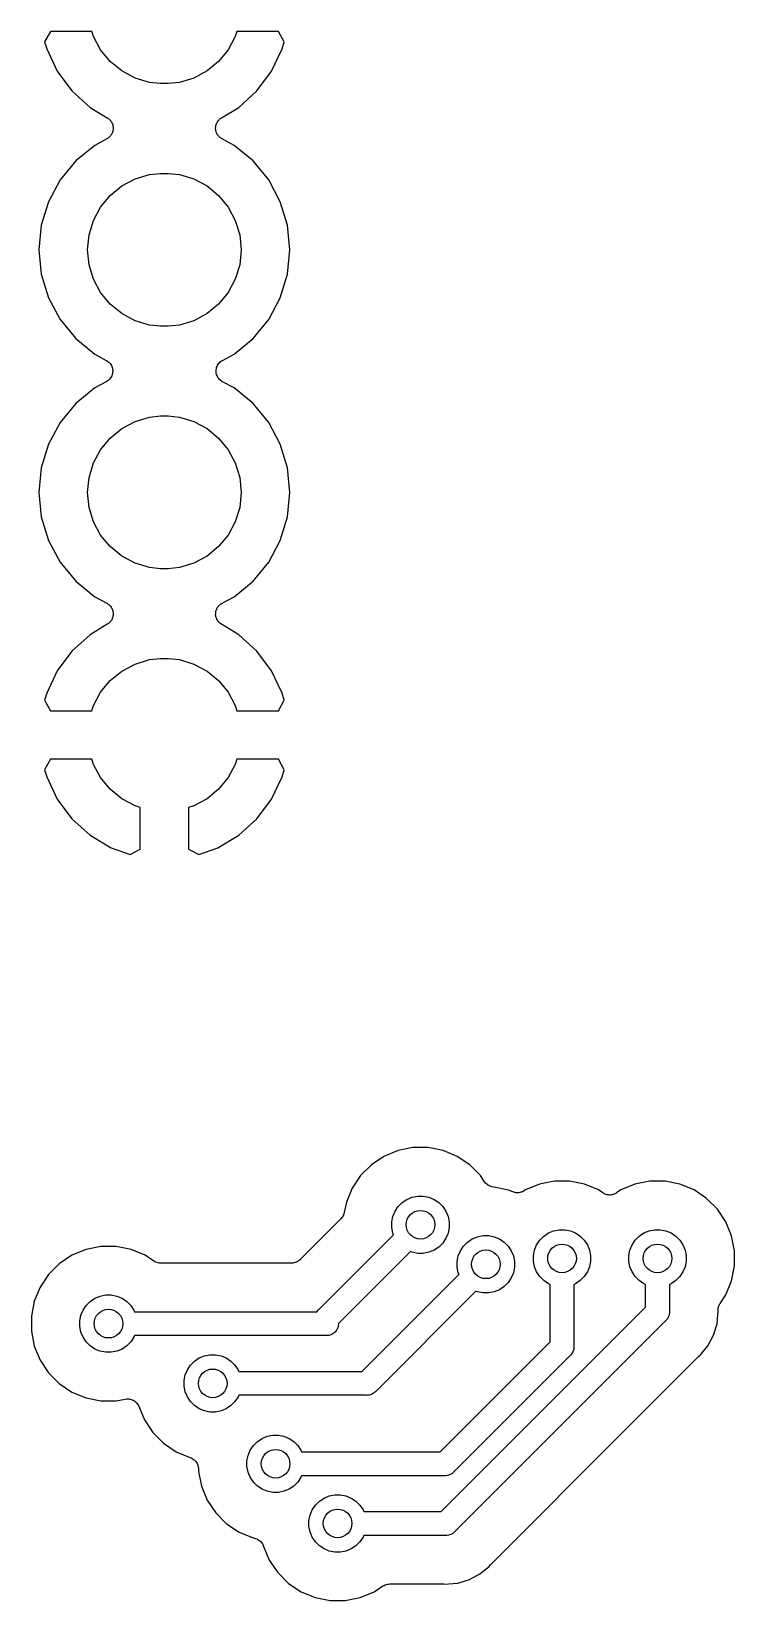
# Model space of a CAD drawing. Extents: x 0.81 to 4.31, y -4.31 to -0.81.
# Drawn here: x 1.72 to 2.01, y -3.206 to -2.559 of the extents above; entities that cross this region are included whole.
import ezdxf

# ---------------------------------------------------------------- set-up
doc = ezdxf.new("R2010")
doc.units = 0
doc.header["$MEASUREMENT"] = 0
doc.layers.add('BLACK', color=7, linetype='CONTINUOUS')

msp = doc.modelspace()

# ---------------------------------------------------------------- linework, layer by layer
at = {"layer": 'BLACK', "linetype": 'CONTINUOUS'}
for p, q in [((1.72798, -2.55921), (1.72561, -2.56352)), ((1.74514, -2.55921), (1.72798, -2.55921)), ((1.74578, -2.56132), (1.74514, -2.55921)), ((1.7487, -2.5668), (1.74578, -2.56132)), ((1.80426, -2.56132), (1.80133, -2.5668)), ((1.8049, -2.55921), (1.80426, -2.56132)), ((1.82205, -2.55921), (1.8049, -2.55921)), ((1.82442, -2.56352), (1.82205, -2.55921)), ((1.72561, -2.56352), (1.72649, -2.56643)), ((1.72649, -2.56643), (1.73086, -2.57566)), ((1.75264, -2.57159), (1.7487, -2.5668)), ((1.80133, -2.5668), (1.79739, -2.57159)), ((1.81917, -2.57566), (1.82354, -2.56643)), ((1.82354, -2.56643), (1.82442, -2.56352)), ((1.75743, -2.57553), (1.75264, -2.57159)), ((1.79739, -2.57159), (1.7926, -2.57553)), ((1.73086, -2.57566), (1.73687, -2.58377)), ((1.7629, -2.57845), (1.75743, -2.57553)), ((1.76884, -2.58025), (1.7629, -2.57845)), ((1.77347, -2.58071), (1.76884, -2.58025)), ((1.77656, -2.58071), (1.77347, -2.58071)), ((1.78119, -2.58025), (1.77656, -2.58071)), ((1.78713, -2.57845), (1.78119, -2.58025)), ((1.7926, -2.57553), (1.78713, -2.57845)), ((1.81316, -2.58377), (1.81917, -2.57566)), ((1.73687, -2.58377), (1.74434, -2.59055)), ((1.80569, -2.59055), (1.81316, -2.58377)), ((1.74434, -2.59055), (1.75147, -2.59482)), ((1.79856, -2.59482), (1.80569, -2.59055)), ((1.75147, -2.59482), (1.75153, -2.59486)), ((1.75153, -2.59486), (1.75181, -2.59507)), ((1.75181, -2.59507), (1.75211, -2.59527)), ((1.75211, -2.59527), (1.7522, -2.59537)), ((1.7522, -2.59537), (1.75231, -2.59545)), ((1.75231, -2.59545), (1.75254, -2.59572)), ((1.75254, -2.59572), (1.75279, -2.59597)), ((1.75279, -2.59597), (1.75286, -2.59608)), ((1.75286, -2.59608), (1.75295, -2.59618)), ((1.75295, -2.59618), (1.75313, -2.59649)), ((1.75313, -2.59649), (1.75333, -2.59678)), ((1.75333, -2.59678), (1.75338, -2.59691)), ((1.75338, -2.59691), (1.75345, -2.59703)), ((1.75345, -2.59703), (1.75356, -2.59736)), ((1.75356, -2.59736), (1.75369, -2.59769)), ((1.75369, -2.59769), (1.75372, -2.59782)), ((1.75372, -2.59782), (1.75376, -2.59795)), ((1.75384, -2.59989), (1.75375, -2.60023)), ((1.75376, -2.59795), (1.75381, -2.5983)), ((1.75381, -2.5983), (1.75388, -2.59865)), ((1.75385, -2.59975), (1.75384, -2.59989)), ((1.75387, -2.59962), (1.75385, -2.59975)), ((1.75388, -2.59927), (1.75387, -2.59962)), ((1.75388, -2.59865), (1.75388, -2.59878)), ((1.75388, -2.59878), (1.7539, -2.59891)), ((1.7539, -2.59891), (1.75388, -2.59927)), ((1.79614, -2.59885), (1.79616, -2.59871)), ((1.79615, -2.5992), (1.79614, -2.59885)), ((1.79615, -2.59955), (1.79615, -2.5992)), ((1.79618, -2.59969), (1.79615, -2.59955)), ((1.79616, -2.59858), (1.79623, -2.59823)), ((1.79616, -2.59871), (1.79616, -2.59858)), ((1.79618, -2.59982), (1.79618, -2.59969)), ((1.79627, -2.60016), (1.79618, -2.59982)), ((1.79623, -2.59823), (1.79628, -2.59788)), ((1.79633, -2.60051), (1.79627, -2.60016)), ((1.79628, -2.59788), (1.79633, -2.59775)), ((1.79633, -2.59775), (1.79636, -2.59762)), ((1.79636, -2.59762), (1.7965, -2.5973)), ((1.7965, -2.5973), (1.79662, -2.59696)), ((1.79662, -2.59696), (1.79669, -2.59685)), ((1.79669, -2.59685), (1.79674, -2.59672)), ((1.79674, -2.59672), (1.79694, -2.59643)), ((1.79694, -2.59643), (1.79712, -2.59613)), ((1.79712, -2.59613), (1.79721, -2.59603)), ((1.79721, -2.59603), (1.79729, -2.59592)), ((1.79729, -2.59592), (1.79754, -2.59567)), ((1.79754, -2.59567), (1.79778, -2.5954)), ((1.79778, -2.5954), (1.79788, -2.59532)), ((1.79788, -2.59532), (1.79798, -2.59523)), ((1.79798, -2.59523), (1.79827, -2.59503)), ((1.79827, -2.59503), (1.79856, -2.59482)), ((1.74627, -2.60619), (1.73843, -2.61262)), ((1.75126, -2.60352), (1.74627, -2.60619)), ((1.75155, -2.60332), (1.75126, -2.60352)), ((1.75186, -2.60314), (1.75155, -2.60332)), ((1.75196, -2.60305), (1.75186, -2.60314)), ((1.75207, -2.60298), (1.75196, -2.60305)), ((1.75232, -2.60273), (1.75207, -2.60298)), ((1.75258, -2.60249), (1.75232, -2.60273)), ((1.75267, -2.60238), (1.75258, -2.60249)), ((1.75276, -2.60229), (1.75267, -2.60238)), ((1.75296, -2.602), (1.75276, -2.60229)), ((1.75317, -2.60171), (1.75296, -2.602)), ((1.75323, -2.60159), (1.75317, -2.60171)), ((1.7533, -2.60148), (1.75323, -2.60159)), ((1.75344, -2.60115), (1.7533, -2.60148)), ((1.75359, -2.60083), (1.75344, -2.60115)), ((1.75363, -2.6007), (1.75359, -2.60083)), ((1.75368, -2.60058), (1.75363, -2.6007)), ((1.75375, -2.60023), (1.75368, -2.60058)), ((1.79638, -2.60064), (1.79633, -2.60051)), ((1.79641, -2.60077), (1.79638, -2.60064)), ((1.79656, -2.60109), (1.79641, -2.60077)), ((1.79669, -2.60142), (1.79656, -2.60109)), ((1.79677, -2.60153), (1.79669, -2.60142)), ((1.79682, -2.60165), (1.79677, -2.60153)), ((1.79703, -2.60194), (1.79682, -2.60165)), ((1.79723, -2.60224), (1.79703, -2.60194)), ((1.79732, -2.60233), (1.79723, -2.60224)), ((1.7974, -2.60244), (1.79732, -2.60233)), ((1.79766, -2.60268), (1.7974, -2.60244)), ((1.79791, -2.60293), (1.79766, -2.60268)), ((1.79802, -2.60301), (1.79791, -2.60293)), ((1.79812, -2.6031), (1.79802, -2.60301)), ((1.79842, -2.60329), (1.79812, -2.6031)), ((1.79871, -2.60349), (1.79842, -2.60329)), ((1.79877, -2.60352), (1.79871, -2.60349)), ((1.80376, -2.60619), (1.79877, -2.60352)), ((1.81161, -2.61262), (1.80376, -2.60619)), ((1.73843, -2.61262), (1.73199, -2.62046)), ((1.81804, -2.62046), (1.81161, -2.61262)), ((1.7629, -2.61997), (1.76884, -2.61817)), ((1.76884, -2.61817), (1.77347, -2.61772)), ((1.77347, -2.61772), (1.77656, -2.61772)), ((1.77656, -2.61772), (1.78119, -2.61817)), ((1.78119, -2.61817), (1.78713, -2.61997)), ((1.73199, -2.62046), (1.72721, -2.62941)), ((1.75264, -2.62683), (1.75743, -2.6229)), ((1.75743, -2.6229), (1.7629, -2.61997)), ((1.78713, -2.61997), (1.7926, -2.6229)), ((1.7926, -2.6229), (1.79739, -2.62683)), ((1.82282, -2.62941), (1.81804, -2.62046)), ((1.72721, -2.62941), (1.72426, -2.63912)), ((1.74578, -2.6371), (1.7487, -2.63163)), ((1.7487, -2.63163), (1.75264, -2.62683)), ((1.79739, -2.62683), (1.80133, -2.63163)), ((1.80133, -2.63163), (1.80426, -2.6371)), ((1.82577, -2.63912), (1.82282, -2.62941)), ((1.74398, -2.64304), (1.74578, -2.6371)), ((1.80426, -2.6371), (1.80606, -2.64304)), ((1.72426, -2.63912), (1.72327, -2.64921)), ((1.74337, -2.64921), (1.74398, -2.64304)), ((1.80606, -2.64304), (1.80666, -2.64921)), ((1.82676, -2.64921), (1.82577, -2.63912)), ((1.72327, -2.64921), (1.72426, -2.65931)), ((1.74398, -2.65539), (1.74337, -2.64921)), ((1.80666, -2.64921), (1.80606, -2.65539)), ((1.82577, -2.65931), (1.82676, -2.64921)), ((1.74578, -2.66132), (1.74398, -2.65539)), ((1.80606, -2.65539), (1.80426, -2.66132)), ((1.72426, -2.65931), (1.72721, -2.66901)), ((1.7487, -2.6668), (1.74578, -2.66132)), ((1.80426, -2.66132), (1.80133, -2.6668)), ((1.82282, -2.66901), (1.82577, -2.65931)), ((1.72721, -2.66901), (1.73199, -2.67796)), ((1.75264, -2.67159), (1.7487, -2.6668)), ((1.80133, -2.6668), (1.79739, -2.67159)), ((1.81804, -2.67796), (1.82282, -2.66901)), ((1.75743, -2.67553), (1.75264, -2.67159)), ((1.7629, -2.67845), (1.75743, -2.67553)), ((1.7926, -2.67553), (1.78713, -2.67845)), ((1.79739, -2.67159), (1.7926, -2.67553)), ((1.73199, -2.67796), (1.73843, -2.6858)), ((1.76884, -2.68025), (1.7629, -2.67845)), ((1.77347, -2.68071), (1.76884, -2.68025)), ((1.77656, -2.68071), (1.77347, -2.68071)), ((1.78119, -2.68025), (1.77656, -2.68071)), ((1.78713, -2.67845), (1.78119, -2.68025)), ((1.81161, -2.6858), (1.81804, -2.67796)), ((1.73843, -2.6858), (1.74627, -2.69224)), ((1.80376, -2.69224), (1.81161, -2.6858)), ((1.74627, -2.69224), (1.75107, -2.6948)), ((1.75107, -2.6948), (1.75111, -2.69483)), ((1.75111, -2.69483), (1.75111, -2.69483)), ((1.75111, -2.69483), (1.75111, -2.69483)), ((1.75111, -2.69483), (1.75113, -2.69484)), ((1.75113, -2.69484), (1.75152, -2.6951)), ((1.75152, -2.6951), (1.75192, -2.69538)), ((1.75192, -2.69538), (1.75192, -2.69538)), ((1.75192, -2.69538), (1.75193, -2.69539)), ((1.75193, -2.69539), (1.75227, -2.69573)), ((1.75227, -2.69573), (1.7526, -2.69607)), ((1.7526, -2.69607), (1.75261, -2.69608)), ((1.75261, -2.69608), (1.75261, -2.69609)), ((1.75261, -2.69609), (1.75287, -2.69649)), ((1.75287, -2.69649), (1.75314, -2.69689)), ((1.75314, -2.69689), (1.75314, -2.6969)), ((1.75314, -2.6969), (1.75315, -2.69691)), ((1.75315, -2.69691), (1.75332, -2.69734)), ((1.79673, -2.69728), (1.79692, -2.69684)), ((1.79692, -2.69683), (1.79693, -2.69682)), ((1.79692, -2.69684), (1.79692, -2.69683)), ((1.79693, -2.69682), (1.7972, -2.69643)), ((1.7972, -2.69643), (1.79746, -2.69603)), ((1.79746, -2.69603), (1.79747, -2.69603)), ((1.79747, -2.69602), (1.79782, -2.69568)), ((1.79747, -2.69603), (1.79747, -2.69602)), ((1.79782, -2.69568), (1.79815, -2.69534)), ((1.79815, -2.69534), (1.79816, -2.69534)), ((1.79816, -2.69534), (1.79817, -2.69533)), ((1.79817, -2.69533), (1.79857, -2.69506)), ((1.79857, -2.69506), (1.79896, -2.6948)), ((1.79896, -2.6948), (1.80376, -2.69224)), ((1.75107, -2.70362), (1.74627, -2.70619)), ((1.75146, -2.70336), (1.75107, -2.70362)), ((1.75186, -2.70309), (1.75146, -2.70336)), ((1.75187, -2.70309), (1.75186, -2.70309)), ((1.75188, -2.70308), (1.75187, -2.70309)), ((1.75221, -2.70275), (1.75188, -2.70308)), ((1.75256, -2.70241), (1.75221, -2.70275)), ((1.75257, -2.70239), (1.75256, -2.7024)), ((1.75256, -2.7024), (1.75256, -2.70241)), ((1.75283, -2.702), (1.75257, -2.70239)), ((1.7531, -2.7016), (1.75283, -2.702)), ((1.75311, -2.70159), (1.7531, -2.7016)), ((1.7533, -2.70114), (1.75311, -2.70158)), ((1.75311, -2.70158), (1.75311, -2.70159)), ((1.75348, -2.7007), (1.7533, -2.70114)), ((1.75332, -2.69734), (1.7535, -2.69779)), ((1.75349, -2.70069), (1.75348, -2.7007)), ((1.75359, -2.7002), (1.75349, -2.70068)), ((1.75349, -2.70068), (1.75349, -2.70069)), ((1.7535, -2.69779), (1.75351, -2.6978)), ((1.75351, -2.6978), (1.75351, -2.69781)), ((1.75351, -2.69781), (1.7536, -2.69828)), ((1.75368, -2.69975), (1.75359, -2.7002)), ((1.7536, -2.69828), (1.75369, -2.69875)), ((1.75369, -2.69924), (1.75368, -2.69972)), ((1.75368, -2.69972), (1.75368, -2.69974)), ((1.75368, -2.69974), (1.75368, -2.69975)), ((1.75369, -2.69875), (1.75369, -2.69876)), ((1.75369, -2.69876), (1.75369, -2.69877)), ((1.75369, -2.69877), (1.75369, -2.69924)), ((1.79634, -2.69918), (1.79635, -2.6987)), ((1.79634, -2.69965), (1.79634, -2.69918)), ((1.79634, -2.69967), (1.79634, -2.69965)), ((1.79634, -2.69968), (1.79634, -2.69967)), ((1.79643, -2.70014), (1.79634, -2.69968)), ((1.79635, -2.69868), (1.79645, -2.69821)), ((1.79635, -2.69869), (1.79635, -2.69868)), ((1.79635, -2.6987), (1.79635, -2.69869)), ((1.79652, -2.70061), (1.79643, -2.70014)), ((1.79645, -2.69821), (1.79654, -2.69774)), ((1.79653, -2.70062), (1.79652, -2.70061)), ((1.79653, -2.70063), (1.79653, -2.70062)), ((1.79671, -2.70108), (1.79653, -2.70063)), ((1.79654, -2.69774), (1.79655, -2.69773)), ((1.79655, -2.69772), (1.79673, -2.69728)), ((1.79655, -2.69773), (1.79655, -2.69772)), ((1.79688, -2.70152), (1.79671, -2.70108)), ((1.79689, -2.70153), (1.79688, -2.70152)), ((1.79689, -2.70154), (1.79689, -2.70153)), ((1.79716, -2.70194), (1.79689, -2.70154)), ((1.79742, -2.70234), (1.79716, -2.70194)), ((1.79743, -2.70235), (1.79742, -2.70234)), ((1.79742, -2.70234), (1.79742, -2.70234)), ((1.79776, -2.70269), (1.79743, -2.70235)), ((1.7981, -2.70304), (1.79776, -2.70269)), ((1.79811, -2.70304), (1.7981, -2.70304)), ((1.79811, -2.70305), (1.79811, -2.70304)), ((1.79851, -2.70332), (1.79811, -2.70305)), ((1.7989, -2.70359), (1.79851, -2.70332)), ((1.79892, -2.7036), (1.7989, -2.70359)), ((1.79896, -2.70362), (1.79892, -2.7036)), ((1.79892, -2.7036), (1.79892, -2.7036)), ((1.79892, -2.7036), (1.79892, -2.7036)), ((1.80376, -2.70619), (1.79896, -2.70362)), ((1.74627, -2.70619), (1.73843, -2.71262)), ((1.81161, -2.71262), (1.80376, -2.70619)), ((1.73843, -2.71262), (1.73199, -2.72046)), ((1.81804, -2.72046), (1.81161, -2.71262)), ((1.73199, -2.72046), (1.72721, -2.72941)), ((1.75264, -2.72683), (1.75743, -2.7229)), ((1.75743, -2.7229), (1.7629, -2.71997)), ((1.7629, -2.71997), (1.76884, -2.71817)), ((1.76884, -2.71817), (1.77347, -2.71772)), ((1.77347, -2.71772), (1.77656, -2.71772)), ((1.77656, -2.71772), (1.78119, -2.71817)), ((1.78119, -2.71817), (1.78713, -2.71997)), ((1.78713, -2.71997), (1.7926, -2.7229)), ((1.7926, -2.7229), (1.79739, -2.72683)), ((1.82282, -2.72941), (1.81804, -2.72046)), ((1.72721, -2.72941), (1.72426, -2.73912)), ((1.7487, -2.73163), (1.75264, -2.72683)), ((1.79739, -2.72683), (1.80133, -2.73163)), ((1.82577, -2.73912), (1.82282, -2.72941)), ((1.74578, -2.7371), (1.7487, -2.73163)), ((1.80133, -2.73163), (1.80426, -2.7371)), ((1.72426, -2.73912), (1.72327, -2.74921)), ((1.74398, -2.74304), (1.74578, -2.7371)), ((1.80426, -2.7371), (1.80606, -2.74304)), ((1.82676, -2.74921), (1.82577, -2.73912)), ((1.74337, -2.74921), (1.74398, -2.74304)), ((1.80606, -2.74304), (1.80666, -2.74921)), ((1.72327, -2.74921), (1.72426, -2.75931)), ((1.74398, -2.75539), (1.74337, -2.74921)), ((1.74578, -2.76132), (1.74398, -2.75539)), ((1.80606, -2.75539), (1.80426, -2.76132)), ((1.80666, -2.74921), (1.80606, -2.75539)), ((1.82577, -2.75931), (1.82676, -2.74921)), ((1.72426, -2.75931), (1.72721, -2.76901)), ((1.7487, -2.7668), (1.74578, -2.76132)), ((1.80426, -2.76132), (1.80133, -2.7668)), ((1.82282, -2.76901), (1.82577, -2.75931)), ((1.75264, -2.77159), (1.7487, -2.7668)), ((1.80133, -2.7668), (1.79739, -2.77159)), ((1.72721, -2.76901), (1.73199, -2.77796)), ((1.75743, -2.77553), (1.75264, -2.77159)), ((1.79739, -2.77159), (1.7926, -2.77553)), ((1.81804, -2.77796), (1.82282, -2.76901)), ((1.73199, -2.77796), (1.73843, -2.7858)), ((1.7629, -2.77845), (1.75743, -2.77553)), ((1.76884, -2.78025), (1.7629, -2.77845)), ((1.77347, -2.78071), (1.76884, -2.78025)), ((1.77656, -2.78071), (1.77347, -2.78071)), ((1.78119, -2.78025), (1.77656, -2.78071)), ((1.78713, -2.77845), (1.78119, -2.78025)), ((1.7926, -2.77553), (1.78713, -2.77845)), ((1.81161, -2.7858), (1.81804, -2.77796)), ((1.73843, -2.7858), (1.74627, -2.79224)), ((1.80376, -2.79224), (1.81161, -2.7858)), ((1.74627, -2.79224), (1.75126, -2.7949)), ((1.79877, -2.7949), (1.80376, -2.79224)), ((1.75126, -2.7949), (1.75132, -2.79494)), ((1.75132, -2.79494), (1.75161, -2.79514)), ((1.75161, -2.79514), (1.75191, -2.79532)), ((1.75191, -2.79532), (1.75201, -2.79541)), ((1.75201, -2.79541), (1.75212, -2.79549)), ((1.75212, -2.79549), (1.75237, -2.79574)), ((1.75237, -2.79574), (1.75263, -2.79598)), ((1.75263, -2.79598), (1.75271, -2.79609)), ((1.75271, -2.79609), (1.7528, -2.79619)), ((1.7528, -2.79619), (1.753, -2.79649)), ((1.753, -2.79649), (1.75321, -2.79677)), ((1.75321, -2.79677), (1.75326, -2.79689)), ((1.75326, -2.79689), (1.75334, -2.79701)), ((1.75334, -2.79701), (1.75347, -2.79734)), ((1.75347, -2.79734), (1.75362, -2.79766)), ((1.75362, -2.79766), (1.75365, -2.79779)), ((1.75365, -2.79779), (1.7537, -2.79791)), ((1.7537, -2.80067), (1.75367, -2.8008)), ((1.7537, -2.79791), (1.75377, -2.79826)), ((1.75375, -2.80054), (1.7537, -2.80067)), ((1.7538, -2.80019), (1.75375, -2.80054)), ((1.75377, -2.79826), (1.75385, -2.79861)), ((1.75387, -2.79985), (1.7538, -2.80019)), ((1.75385, -2.79861), (1.75386, -2.79874)), ((1.75386, -2.79874), (1.75388, -2.79887)), ((1.75389, -2.79958), (1.75387, -2.79971)), ((1.75387, -2.79971), (1.75387, -2.79985)), ((1.75388, -2.79887), (1.75388, -2.79923)), ((1.75388, -2.79923), (1.75389, -2.79958)), ((1.79613, -2.79951), (1.79616, -2.79916)), ((1.79615, -2.79964), (1.79613, -2.79951)), ((1.79615, -2.79978), (1.79615, -2.79964)), ((1.79622, -2.80013), (1.79615, -2.79978)), ((1.79616, -2.7988), (1.79618, -2.79867)), ((1.79616, -2.79916), (1.79616, -2.7988)), ((1.79618, -2.79867), (1.79619, -2.79854)), ((1.79619, -2.79854), (1.79628, -2.79819)), ((1.79627, -2.80048), (1.79622, -2.80013)), ((1.79631, -2.8006), (1.79627, -2.80048)), ((1.79628, -2.79819), (1.79635, -2.79785)), ((1.79634, -2.80074), (1.79631, -2.8006)), ((1.79635, -2.79785), (1.7964, -2.79772)), ((1.7964, -2.79772), (1.79644, -2.79759)), ((1.79644, -2.79759), (1.79659, -2.79727)), ((1.79659, -2.79727), (1.79673, -2.79695)), ((1.79673, -2.79695), (1.7968, -2.79683)), ((1.7968, -2.79683), (1.79686, -2.79671)), ((1.79686, -2.79671), (1.79707, -2.79643)), ((1.79707, -2.79643), (1.79727, -2.79614)), ((1.79727, -2.79614), (1.79737, -2.79604)), ((1.79737, -2.79604), (1.79745, -2.79593)), ((1.79745, -2.79593), (1.79771, -2.7957)), ((1.79771, -2.7957), (1.79796, -2.79545)), ((1.79796, -2.79545), (1.79807, -2.79537)), ((1.79807, -2.79537), (1.79817, -2.79528)), ((1.79817, -2.79528), (1.79848, -2.7951)), ((1.79848, -2.7951), (1.79877, -2.7949)), ((1.75147, -2.8036), (1.74434, -2.80788)), ((1.75176, -2.80339), (1.75147, -2.8036)), ((1.75205, -2.8032), (1.75176, -2.80339)), ((1.75215, -2.8031), (1.75205, -2.8032)), ((1.75226, -2.80302), (1.75215, -2.8031)), ((1.75249, -2.80276), (1.75226, -2.80302)), ((1.75275, -2.80251), (1.75249, -2.80276)), ((1.75282, -2.8024), (1.75275, -2.80251)), ((1.75291, -2.8023), (1.75282, -2.8024)), ((1.7531, -2.802), (1.75291, -2.8023)), ((1.75329, -2.8017), (1.7531, -2.802)), ((1.75335, -2.80158), (1.75329, -2.8017)), ((1.75342, -2.80146), (1.75335, -2.80158)), ((1.75354, -2.80113), (1.75342, -2.80146)), ((1.75367, -2.8008), (1.75354, -2.80113)), ((1.79647, -2.80106), (1.79634, -2.80074)), ((1.79659, -2.8014), (1.79647, -2.80106)), ((1.79665, -2.80152), (1.79659, -2.8014)), ((1.7967, -2.80164), (1.79665, -2.80152)), ((1.7969, -2.80194), (1.7967, -2.80164)), ((1.79708, -2.80224), (1.7969, -2.80194)), ((1.79717, -2.80234), (1.79708, -2.80224)), ((1.79724, -2.80246), (1.79717, -2.80234)), ((1.79749, -2.80271), (1.79724, -2.80246)), ((1.79772, -2.80297), (1.79749, -2.80271)), ((1.79783, -2.80306), (1.79772, -2.80297)), ((1.79793, -2.80315), (1.79783, -2.80306)), ((1.79822, -2.80335), (1.79793, -2.80315)), ((1.7985, -2.80357), (1.79822, -2.80335)), ((1.79856, -2.8036), (1.7985, -2.80357)), ((1.80569, -2.80788), (1.79856, -2.8036)), ((1.74434, -2.80788), (1.73687, -2.81466)), ((1.81316, -2.81466), (1.80569, -2.80788)), ((1.73687, -2.81466), (1.73086, -2.82276)), ((1.75743, -2.8229), (1.7629, -2.81997)), ((1.7629, -2.81997), (1.76884, -2.81817)), ((1.76884, -2.81817), (1.77347, -2.81772)), ((1.77347, -2.81772), (1.77656, -2.81772)), ((1.77656, -2.81772), (1.78119, -2.81817)), ((1.78119, -2.81817), (1.78713, -2.81997)), ((1.78713, -2.81997), (1.7926, -2.8229)), ((1.81917, -2.82276), (1.81316, -2.81466)), ((1.73086, -2.82276), (1.72649, -2.832)), ((1.75264, -2.82683), (1.75743, -2.8229)), ((1.7926, -2.8229), (1.79739, -2.82683)), ((1.82354, -2.832), (1.81917, -2.82276)), ((1.72649, -2.832), (1.72561, -2.83491)), ((1.74578, -2.8371), (1.7487, -2.83163)), ((1.7487, -2.83163), (1.75264, -2.82683)), ((1.79739, -2.82683), (1.80133, -2.83163)), ((1.80133, -2.83163), (1.80426, -2.8371)), ((1.82442, -2.83491), (1.82354, -2.832)), ((1.72561, -2.83491), (1.72798, -2.83921)), ((1.72798, -2.83921), (1.74514, -2.83921)), ((1.74514, -2.83921), (1.74578, -2.8371)), ((1.80426, -2.8371), (1.8049, -2.83921)), ((1.8049, -2.83921), (1.82205, -2.83921)), ((1.82205, -2.83921), (1.82442, -2.83491)), ((1.72798, -2.85921), (1.72561, -2.86352)), ((1.72561, -2.86352), (1.72649, -2.86643)), ((1.74514, -2.85921), (1.72798, -2.85921)), ((1.74578, -2.86132), (1.74514, -2.85921)), ((1.7487, -2.8668), (1.74578, -2.86132)), ((1.80426, -2.86132), (1.80133, -2.8668)), ((1.8049, -2.85921), (1.80426, -2.86132)), ((1.82205, -2.85921), (1.8049, -2.85921)), ((1.82442, -2.86352), (1.82205, -2.85921)), ((1.82354, -2.86643), (1.82442, -2.86352)), ((1.72649, -2.86643), (1.73086, -2.87566)), ((1.75264, -2.87159), (1.7487, -2.8668)), ((1.75743, -2.87553), (1.75264, -2.87159)), ((1.79739, -2.87159), (1.7926, -2.87553)), ((1.80133, -2.8668), (1.79739, -2.87159)), ((1.81917, -2.87566), (1.82354, -2.86643)), ((1.73086, -2.87566), (1.73687, -2.88377)), ((1.7629, -2.87845), (1.75743, -2.87553)), ((1.7926, -2.87553), (1.78713, -2.87845)), ((1.81316, -2.88377), (1.81917, -2.87566)), ((1.73687, -2.88377), (1.74434, -2.89055)), ((1.76502, -2.87909), (1.7629, -2.87845)), ((1.76502, -2.89627), (1.76502, -2.87909)), ((1.78713, -2.87845), (1.78502, -2.87909)), ((1.78502, -2.87909), (1.78502, -2.89627)), ((1.80569, -2.89055), (1.81316, -2.88377)), ((1.74434, -2.89055), (1.753, -2.89574)), ((1.79703, -2.89574), (1.80569, -2.89055)), ((1.753, -2.89574), (1.76085, -2.89855)), ((1.76085, -2.89855), (1.76502, -2.89627)), ((1.78502, -2.89627), (1.78918, -2.89855)), ((1.78918, -2.89855), (1.79703, -2.89574)), ((1.87135, -3.0205), (1.86556, -3.0229)), ((1.8775, -3.01928), (1.87135, -3.0205)), ((1.88376, -3.01928), (1.8775, -3.01928)), ((1.88991, -3.0205), (1.88376, -3.01928)), ((1.8957, -3.0229), (1.88991, -3.0205)), ((1.86035, -3.02638), (1.85592, -3.03081)), ((1.86556, -3.0229), (1.86035, -3.02638)), ((1.90091, -3.02638), (1.8957, -3.0229)), ((1.90534, -3.03081), (1.90091, -3.02638)), ((1.85592, -3.03081), (1.85244, -3.03602)), ((1.90705, -3.03337), (1.90534, -3.03081)), ((1.90734, -3.03372), (1.90705, -3.03337)), ((1.93584, -3.03315), (1.9297, -3.03437)), ((1.94211, -3.03315), (1.93584, -3.03315)), ((1.94826, -3.03437), (1.94211, -3.03315)), ((1.97521, -3.03315), (1.96907, -3.03437)), ((1.98148, -3.03315), (1.97521, -3.03315)), ((1.98763, -3.03437), (1.98148, -3.03315)), ((1.85244, -3.03602), (1.85004, -3.04181)), ((1.87504, -3.04062), (1.87719, -3.03973)), ((1.87719, -3.03973), (1.87947, -3.03928)), ((1.87947, -3.03928), (1.88179, -3.03928)), ((1.88179, -3.03928), (1.88408, -3.03973)), ((1.88408, -3.03973), (1.88623, -3.04062)), ((1.90763, -3.03409), (1.90734, -3.03372)), ((1.90765, -3.0341), (1.90763, -3.03409)), ((1.90767, -3.03412), (1.90765, -3.0341)), ((1.90802, -3.03442), (1.90767, -3.03412)), ((1.90838, -3.03471), (1.90802, -3.03442)), ((1.9084, -3.03473), (1.90838, -3.03471)), ((1.90842, -3.03474), (1.9084, -3.03473)), ((1.90883, -3.03496), (1.90842, -3.03474)), ((1.90923, -3.03519), (1.90883, -3.03496)), ((1.90926, -3.03519), (1.90923, -3.03519)), ((1.90928, -3.03521), (1.90926, -3.03519)), ((1.90972, -3.03534), (1.90928, -3.03521)), ((1.91016, -3.03548), (1.90972, -3.03534)), ((1.91021, -3.03549), (1.91016, -3.03548)), ((1.91023, -3.0355), (1.91021, -3.03549)), ((1.91021, -3.03549), (1.91021, -3.03549)), ((1.91021, -3.03549), (1.91021, -3.03549)), ((1.91685, -3.03681), (1.91023, -3.0355)), ((1.9187, -3.03758), (1.91685, -3.03681)), ((1.91914, -3.03771), (1.9187, -3.03758)), ((1.91959, -3.03785), (1.91914, -3.03771)), ((1.91961, -3.03785), (1.91959, -3.03785)), ((1.91963, -3.03786), (1.91961, -3.03785)), ((1.92009, -3.03791), (1.91963, -3.03786)), ((1.92056, -3.03796), (1.92009, -3.03791)), ((1.92058, -3.03796), (1.92056, -3.03796)), ((1.9206, -3.03796), (1.92058, -3.03796)), ((1.92107, -3.03791), (1.9206, -3.03796)), ((1.92153, -3.03787), (1.92107, -3.03791)), ((1.92155, -3.03787), (1.92153, -3.03787)), ((1.92158, -3.03786), (1.92155, -3.03787)), ((1.92202, -3.03773), (1.92158, -3.03786)), ((1.92247, -3.0376), (1.92202, -3.03773)), ((1.92249, -3.03759), (1.92247, -3.0376)), ((1.92251, -3.03758), (1.92249, -3.03759)), ((1.92292, -3.03737), (1.92251, -3.03758)), ((1.92333, -3.03715), (1.92292, -3.03737)), ((1.92337, -3.03713), (1.92333, -3.03715)), ((1.92339, -3.03712), (1.92337, -3.03713)), ((1.92337, -3.03713), (1.92337, -3.03713)), ((1.92337, -3.03713), (1.92337, -3.03713)), ((1.92391, -3.03677), (1.92339, -3.03712)), ((1.9297, -3.03437), (1.92391, -3.03677)), ((1.95404, -3.03677), (1.94826, -3.03437)), ((1.95588, -3.038), (1.95404, -3.03677)), ((1.9563, -3.03822), (1.95588, -3.038)), ((1.9567, -3.03844), (1.9563, -3.03822)), ((1.95672, -3.03845), (1.9567, -3.03844)), ((1.95674, -3.03846), (1.95672, -3.03845)), ((1.95719, -3.0386), (1.95674, -3.03846)), ((1.95763, -3.03873), (1.95719, -3.0386)), ((1.95766, -3.03874), (1.95763, -3.03873)), ((1.95768, -3.03874), (1.95766, -3.03874)), ((1.95814, -3.03879), (1.95768, -3.03874)), ((1.9586, -3.03884), (1.95814, -3.03879)), ((1.95863, -3.03884), (1.9586, -3.03884)), ((1.95865, -3.03884), (1.95863, -3.03884)), ((1.95911, -3.0388), (1.95865, -3.03884)), ((1.95958, -3.03876), (1.95911, -3.0388)), ((1.9596, -3.03875), (1.95958, -3.03876)), ((1.95962, -3.03875), (1.9596, -3.03875)), ((1.96007, -3.03862), (1.95962, -3.03875)), ((1.96051, -3.03849), (1.96007, -3.03862)), ((1.96053, -3.03848), (1.96051, -3.03849)), ((1.96055, -3.03847), (1.96053, -3.03848)), ((1.96097, -3.03825), (1.96055, -3.03847)), ((1.96138, -3.03804), (1.96097, -3.03825)), ((1.96142, -3.03801), (1.96138, -3.03804)), ((1.96144, -3.038), (1.96142, -3.03801)), ((1.96142, -3.03801), (1.96142, -3.03801)), ((1.96142, -3.03801), (1.96142, -3.03801)), ((1.96328, -3.03677), (1.96144, -3.038)), ((1.96907, -3.03437), (1.96328, -3.03677)), ((1.99341, -3.03677), (1.98763, -3.03437)), ((1.99862, -3.04025), (1.99341, -3.03677)), ((1.84918, -3.04616), (1.84904, -3.0466)), ((1.84919, -3.04611), (1.84918, -3.04616)), ((1.85004, -3.04181), (1.84919, -3.0461)), ((1.84919, -3.0461), (1.84919, -3.04611)), ((1.84919, -3.04611), (1.84919, -3.04611)), ((1.84919, -3.04611), (1.84919, -3.04611)), ((1.86927, -3.04765), (1.87016, -3.0455)), ((1.87016, -3.0455), (1.87146, -3.04356)), ((1.87146, -3.04356), (1.8731, -3.04192)), ((1.8731, -3.04192), (1.87504, -3.04062)), ((1.88623, -3.04062), (1.88816, -3.04192)), ((1.88816, -3.04192), (1.8898, -3.04356)), ((1.8898, -3.04356), (1.8911, -3.0455)), ((1.8911, -3.0455), (1.89199, -3.04765)), ((2.00306, -3.04468), (1.99862, -3.04025)), ((2.00654, -3.04989), (2.00306, -3.04468)), ((1.84782, -3.04866), (1.831, -3.06548)), ((1.84811, -3.0483), (1.84782, -3.04866)), ((1.84841, -3.04795), (1.84811, -3.0483)), ((1.84842, -3.04792), (1.84841, -3.04795)), ((1.84844, -3.0479), (1.84842, -3.04792)), ((1.84866, -3.0475), (1.84844, -3.0479)), ((1.84888, -3.04709), (1.84866, -3.0475)), ((1.84889, -3.04707), (1.84888, -3.04709)), ((1.8489, -3.04704), (1.84889, -3.04707)), ((1.84904, -3.0466), (1.8489, -3.04704)), ((1.86882, -3.04993), (1.86927, -3.04765)), ((1.86882, -3.05225), (1.86882, -3.04993)), ((1.86927, -3.05454), (1.86882, -3.05225)), ((1.89199, -3.04765), (1.89244, -3.04993)), ((1.89244, -3.05225), (1.89199, -3.05454)), ((1.89244, -3.04993), (1.89244, -3.05225)), ((2.00893, -3.05568), (2.00654, -3.04989)), ((1.83858, -3.08618), (1.86955, -3.05521)), ((1.86955, -3.05521), (1.86927, -3.05454)), ((1.8898, -3.05862), (1.88816, -3.06027)), ((1.8911, -3.05669), (1.8898, -3.05862)), ((1.89199, -3.05454), (1.8911, -3.05669)), ((1.8984, -3.05987), (1.90005, -3.05823)), ((1.90005, -3.05823), (1.90198, -3.05693)), ((1.90198, -3.05693), (1.90413, -3.05604)), ((1.90413, -3.05604), (1.90641, -3.05559)), ((1.90641, -3.05559), (1.90874, -3.05559)), ((1.90874, -3.05559), (1.91102, -3.05604)), ((1.91102, -3.05604), (1.91317, -3.05693)), ((1.91317, -3.05693), (1.9151, -3.05823)), ((1.9151, -3.05823), (1.91675, -3.05987)), ((1.92762, -3.06152), (1.92851, -3.05937)), ((1.92851, -3.05937), (1.9298, -3.05743)), ((1.9298, -3.05743), (1.93145, -3.05579)), ((1.93145, -3.05579), (1.93338, -3.05449)), ((1.93338, -3.05449), (1.93553, -3.0536)), ((1.93553, -3.0536), (1.93781, -3.05315)), ((1.93781, -3.05315), (1.94014, -3.05315)), ((1.94014, -3.05315), (1.94242, -3.0536)), ((1.94242, -3.0536), (1.94457, -3.05449)), ((1.94457, -3.05449), (1.94651, -3.05579)), ((1.94651, -3.05579), (1.94815, -3.05743)), ((1.94815, -3.05743), (1.94944, -3.05937)), ((1.94944, -3.05937), (1.95033, -3.06152)), ((1.96699, -3.06152), (1.96788, -3.05937)), ((1.96788, -3.05937), (1.96917, -3.05743)), ((1.96917, -3.05743), (1.97082, -3.05579)), ((1.97082, -3.05579), (1.97275, -3.05449)), ((1.97275, -3.05449), (1.9749, -3.0536)), ((1.9749, -3.0536), (1.97718, -3.05315)), ((1.97718, -3.05315), (1.97951, -3.05315)), ((1.97951, -3.05315), (1.98179, -3.0536)), ((1.98179, -3.0536), (1.98394, -3.05449)), ((1.98394, -3.05449), (1.98588, -3.05579)), ((1.98588, -3.05579), (1.98752, -3.05743)), ((1.98752, -3.05743), (1.98881, -3.05937)), ((1.98881, -3.05937), (1.9897, -3.06152)), ((2.01016, -3.06183), (2.00893, -3.05568)), ((1.7369, -3.06367), (1.73169, -3.06715)), ((1.74269, -3.06128), (1.7369, -3.06367)), ((1.74884, -3.06005), (1.74269, -3.06128)), ((1.7551, -3.06005), (1.74884, -3.06005)), ((1.76125, -3.06128), (1.7551, -3.06005)), ((1.76704, -3.06367), (1.76125, -3.06128)), ((1.77067, -3.0661), (1.76704, -3.06367)), ((1.83059, -3.06582), (1.83023, -3.06611)), ((1.83095, -3.06553), (1.83059, -3.06582)), ((1.83099, -3.06549), (1.83095, -3.06553)), ((1.831, -3.06548), (1.83099, -3.06549)), ((1.83099, -3.06549), (1.83099, -3.06549)), ((1.83099, -3.06549), (1.83099, -3.06549)), ((1.87651, -3.06217), (1.84684, -3.09185)), ((1.87719, -3.06245), (1.87651, -3.06217)), ((1.87947, -3.0629), (1.87719, -3.06245)), ((1.88179, -3.0629), (1.87947, -3.0629)), ((1.88408, -3.06245), (1.88179, -3.0629)), ((1.88623, -3.06156), (1.88408, -3.06245)), ((1.88816, -3.06027), (1.88623, -3.06156)), ((1.89576, -3.06624), (1.89622, -3.06396)), ((1.89622, -3.06396), (1.89711, -3.06181)), ((1.89711, -3.06181), (1.8984, -3.05987)), ((1.91675, -3.05987), (1.91804, -3.06181)), ((1.91804, -3.06181), (1.91893, -3.06396)), ((1.91893, -3.06396), (1.91939, -3.06624)), ((1.92717, -3.0638), (1.92762, -3.06152)), ((1.92717, -3.06612), (1.92717, -3.0638)), ((1.95033, -3.06152), (1.95079, -3.0638)), ((1.95079, -3.0638), (1.95079, -3.06612)), ((1.96654, -3.0638), (1.96699, -3.06152)), ((1.96654, -3.06612), (1.96654, -3.0638)), ((1.9897, -3.06152), (1.99016, -3.0638)), ((1.99016, -3.0638), (1.99016, -3.06612)), ((2.01016, -3.06809), (2.01016, -3.06183)), ((1.72726, -3.07159), (1.72378, -3.0768)), ((1.73169, -3.06715), (1.72726, -3.07159)), ((1.77107, -3.06632), (1.77067, -3.0661)), ((1.77148, -3.06654), (1.77107, -3.06632)), ((1.7715, -3.06655), (1.77148, -3.06654)), ((1.77153, -3.06656), (1.7715, -3.06655)), ((1.77197, -3.06669), (1.77153, -3.06656)), ((1.77241, -3.06683), (1.77197, -3.06669)), ((1.77244, -3.06684), (1.77241, -3.06683)), ((1.77246, -3.06684), (1.77244, -3.06684)), ((1.77292, -3.06689), (1.77246, -3.06684)), ((1.77338, -3.06694), (1.77292, -3.06689)), ((1.77343, -3.06694), (1.77338, -3.06694)), ((1.77345, -3.06694), (1.77343, -3.06694)), ((1.77343, -3.06694), (1.77343, -3.06694)), ((1.77343, -3.06694), (1.77343, -3.06694)), ((1.82746, -3.06694), (1.77345, -3.06694)), ((1.82792, -3.0669), (1.82746, -3.06694)), ((1.82838, -3.06686), (1.82792, -3.0669)), ((1.82841, -3.06685), (1.82838, -3.06686)), ((1.82844, -3.06685), (1.82841, -3.06685)), ((1.82888, -3.06671), (1.82844, -3.06685)), ((1.82932, -3.06658), (1.82888, -3.06671)), ((1.82935, -3.06657), (1.82932, -3.06658)), ((1.82937, -3.06657), (1.82935, -3.06657)), ((1.82978, -3.06635), (1.82937, -3.06657)), ((1.83019, -3.06614), (1.82978, -3.06635)), ((1.83021, -3.06612), (1.83019, -3.06614)), ((1.83023, -3.06611), (1.83021, -3.06612)), ((1.85647, -3.11155), (1.8965, -3.07152)), ((1.89576, -3.06856), (1.89576, -3.06624)), ((1.89622, -3.07085), (1.89576, -3.06856)), ((1.8965, -3.07152), (1.89622, -3.07085)), ((1.91893, -3.07085), (1.91804, -3.073)), ((1.91939, -3.06856), (1.91893, -3.07085)), ((1.91939, -3.06624), (1.91939, -3.06856)), ((1.92762, -3.06841), (1.92717, -3.06612)), ((1.92851, -3.07056), (1.92762, -3.06841)), ((1.9298, -3.07249), (1.92851, -3.07056)), ((1.94944, -3.07056), (1.94815, -3.07249)), ((1.95033, -3.06841), (1.94944, -3.07056)), ((1.95079, -3.06612), (1.95033, -3.06841)), ((1.96699, -3.06841), (1.96654, -3.06612)), ((1.96788, -3.07056), (1.96699, -3.06841)), ((1.96917, -3.07249), (1.96788, -3.07056)), ((1.98881, -3.07056), (1.98752, -3.07249)), ((1.9897, -3.06841), (1.98881, -3.07056)), ((1.99016, -3.06612), (1.9897, -3.06841)), ((2.00893, -3.07424), (2.01016, -3.06809)), ((1.72378, -3.0768), (1.72138, -3.08258)), ((1.90346, -3.07848), (1.86216, -3.11978)), ((1.90413, -3.07876), (1.90346, -3.07848)), ((1.90641, -3.07921), (1.90413, -3.07876)), ((1.91102, -3.07876), (1.90874, -3.07921)), ((1.91317, -3.07787), (1.91102, -3.07876)), ((1.9151, -3.07658), (1.91317, -3.07787)), ((1.91675, -3.07493), (1.9151, -3.07658)), ((1.91804, -3.073), (1.91675, -3.07493)), ((1.93145, -3.07413), (1.9298, -3.07249)), ((1.93338, -3.07543), (1.93145, -3.07413)), ((1.93406, -3.07571), (1.93338, -3.07543)), ((1.93406, -3.09934), (1.93406, -3.07571)), ((1.94457, -3.07543), (1.9439, -3.07571)), ((1.9439, -3.07571), (1.9439, -3.10114)), ((1.94651, -3.07413), (1.94457, -3.07543)), ((1.94815, -3.07249), (1.94651, -3.07413)), ((1.97082, -3.07413), (1.96917, -3.07249)), ((1.97275, -3.07543), (1.97082, -3.07413)), ((1.97343, -3.07571), (1.97275, -3.07543)), ((1.97343, -3.08503), (1.97343, -3.07571)), ((1.98394, -3.07543), (1.98327, -3.07571)), ((1.98327, -3.07571), (1.98327, -3.08682)), ((1.98588, -3.07413), (1.98394, -3.07543)), ((1.98752, -3.07249), (1.98588, -3.07413)), ((2.00654, -3.08003), (2.00893, -3.07424)), ((1.72138, -3.08258), (1.72016, -3.08873)), ((1.7415, -3.08627), (1.74279, -3.08433)), ((1.74279, -3.08433), (1.74444, -3.08269)), ((1.74444, -3.08269), (1.74637, -3.0814)), ((1.74637, -3.0814), (1.74852, -3.08051)), ((1.74852, -3.08051), (1.75081, -3.08005)), ((1.75081, -3.08005), (1.75313, -3.08005)), ((1.75313, -3.08005), (1.75541, -3.08051)), ((1.75541, -3.08051), (1.75756, -3.0814)), ((1.75756, -3.0814), (1.7595, -3.08269)), ((1.7595, -3.08269), (1.76114, -3.08433)), ((1.76114, -3.08433), (1.76244, -3.08627)), ((1.88916, -3.16929), (1.97343, -3.08503)), ((1.90874, -3.07921), (1.90641, -3.07921)), ((2.00344, -3.08535), (2.00352, -3.08509)), ((2.00352, -3.08509), (2.00357, -3.08482)), ((2.00357, -3.08482), (2.00366, -3.08462)), ((2.00366, -3.08462), (2.00372, -3.08441)), ((2.00372, -3.08441), (2.00385, -3.08417)), ((2.00385, -3.08417), (2.00396, -3.08392)), ((2.00396, -3.08392), (2.00408, -3.08374)), ((2.00408, -3.08374), (2.00418, -3.08355)), ((2.00418, -3.08355), (2.00654, -3.08003)), ((1.72016, -3.08873), (1.72016, -3.095)), ((1.74016, -3.0907), (1.74061, -3.08842)), ((1.74016, -3.09303), (1.74016, -3.0907)), ((1.74061, -3.08842), (1.7415, -3.08627)), ((1.76244, -3.08627), (1.76271, -3.08694)), ((1.76271, -3.08694), (1.8379, -3.08694)), ((1.8379, -3.08694), (1.8384, -3.08633)), ((1.8384, -3.08633), (1.83858, -3.08618)), ((1.98166, -3.09071), (1.89485, -3.17752)), ((1.98184, -3.09056), (1.98166, -3.09071)), ((1.98208, -3.09028), (1.98184, -3.09056)), ((1.98246, -3.08981), (1.98208, -3.09028)), ((1.98292, -3.08896), (1.98246, -3.08981)), ((1.98301, -3.08866), (1.98292, -3.08896)), ((1.9832, -3.08803), (1.98301, -3.08866)), ((1.98327, -3.0873), (1.9832, -3.08803)), ((1.98327, -3.08682), (1.98329, -3.08706)), ((1.98329, -3.08706), (1.98327, -3.0873)), ((1.98327, -3.0873), (1.98327, -3.0873)), ((2.00291, -3.09195), (2.00329, -3.08804)), ((2.00329, -3.08804), (2.00339, -3.08706)), ((2.00329, -3.08804), (2.00329, -3.08804)), ((2.00334, -3.08632), (2.00337, -3.08605)), ((2.00336, -3.08653), (2.00334, -3.08632)), ((2.00336, -3.08675), (2.00336, -3.08653)), ((2.00336, -3.08682), (2.00336, -3.08675)), ((2.00339, -3.08706), (2.00336, -3.08682)), ((2.00337, -3.08577), (2.00342, -3.08556)), ((2.00337, -3.08605), (2.00337, -3.08577)), ((2.00342, -3.08556), (2.00344, -3.08535)), ((1.72016, -3.095), (1.72138, -3.10114)), ((1.74061, -3.09531), (1.74016, -3.09303)), ((1.7415, -3.09746), (1.74061, -3.09531)), ((1.74279, -3.09939), (1.7415, -3.09746)), ((1.76244, -3.09746), (1.76114, -3.09939)), ((1.76271, -3.09679), (1.76244, -3.09746)), ((1.84165, -3.09679), (1.76271, -3.09679)), ((1.84189, -3.09681), (1.84165, -3.09679)), ((1.84286, -3.09671), (1.84189, -3.09681)), ((1.84378, -3.09643), (1.84286, -3.09671)), ((1.84464, -3.09598), (1.84378, -3.09643)), ((1.84539, -3.09536), (1.84464, -3.09598)), ((1.846, -3.09461), (1.84539, -3.09536)), ((1.84646, -3.09376), (1.846, -3.09461)), ((1.84647, -3.09373), (1.84646, -3.09376)), ((1.84674, -3.09283), (1.84647, -3.09373)), ((1.84684, -3.09186), (1.84674, -3.09283)), ((1.84684, -3.09185), (1.84684, -3.09186)), ((1.99917, -3.10098), (2.00148, -3.09665)), ((2.00148, -3.09665), (2.00291, -3.09195)), ((1.72138, -3.10114), (1.72378, -3.10693)), ((1.74444, -3.10104), (1.74279, -3.09939)), ((1.74637, -3.10233), (1.74444, -3.10104)), ((1.74852, -3.10322), (1.74637, -3.10233)), ((1.75081, -3.10367), (1.74852, -3.10322)), ((1.75313, -3.10367), (1.75081, -3.10367)), ((1.75541, -3.10322), (1.75313, -3.10367)), ((1.75756, -3.10233), (1.75541, -3.10322)), ((1.7595, -3.10104), (1.75756, -3.10233)), ((1.76114, -3.09939), (1.7595, -3.10104)), ((1.7915, -3.10511), (1.79378, -3.10466)), ((1.79378, -3.10466), (1.79611, -3.10466)), ((1.79611, -3.10466), (1.79839, -3.10511)), ((1.88871, -3.14469), (1.93406, -3.09934)), ((1.94309, -3.10413), (1.94263, -3.10469)), ((1.94322, -3.10388), (1.94309, -3.10413)), ((1.94354, -3.10327), (1.94322, -3.10388)), ((1.94383, -3.10234), (1.94354, -3.10327)), ((1.9439, -3.10162), (1.94383, -3.10234)), ((1.9439, -3.10114), (1.94392, -3.10138)), ((1.94392, -3.10138), (1.9439, -3.10162)), ((1.9439, -3.10162), (1.9439, -3.10162)), ((1.99605, -3.10477), (1.99917, -3.10098)), ((1.72378, -3.10693), (1.72726, -3.11214)), ((1.78359, -3.11302), (1.78448, -3.11088)), ((1.78448, -3.11088), (1.78577, -3.10894)), ((1.78577, -3.10894), (1.78742, -3.1073)), ((1.78742, -3.1073), (1.78935, -3.106)), ((1.78935, -3.106), (1.7915, -3.10511)), ((1.79839, -3.10511), (1.80054, -3.106)), ((1.80054, -3.106), (1.80248, -3.1073)), ((1.80248, -3.1073), (1.80412, -3.10894)), ((1.80412, -3.10894), (1.80541, -3.11088)), ((1.80541, -3.11088), (1.80569, -3.11155)), ((1.94229, -3.10503), (1.8944, -3.15292)), ((1.94247, -3.10487), (1.94229, -3.10503)), ((1.94263, -3.10469), (1.94247, -3.10487)), ((1.94263, -3.10469), (1.94263, -3.10469)), ((1.96549, -3.13517), (1.99493, -3.10572)), ((1.99493, -3.10572), (1.99498, -3.10568)), ((1.99498, -3.10568), (1.99514, -3.10554)), ((1.99514, -3.10554), (1.99529, -3.1054)), ((1.99529, -3.1054), (1.99605, -3.10477)), ((1.72726, -3.11214), (1.73169, -3.11657)), ((1.73169, -3.11657), (1.7369, -3.12005)), ((1.78314, -3.11531), (1.78359, -3.11302)), ((1.78314, -3.11763), (1.78314, -3.11531)), ((1.80569, -3.11155), (1.85647, -3.11155)), ((1.7369, -3.12005), (1.74269, -3.12245)), ((1.74269, -3.12245), (1.74884, -3.12367)), ((1.74884, -3.12367), (1.7551, -3.12367)), ((1.7551, -3.12367), (1.75884, -3.12293)), ((1.75884, -3.12293), (1.75886, -3.12293)), ((1.75886, -3.12293), (1.75887, -3.12293)), ((1.75887, -3.12293), (1.7589, -3.12292)), ((1.75887, -3.12293), (1.75887, -3.12293)), ((1.7589, -3.12292), (1.75937, -3.12288)), ((1.75937, -3.12288), (1.75984, -3.12284)), ((1.75984, -3.12284), (1.75986, -3.12284)), ((1.75986, -3.12284), (1.75988, -3.12284)), ((1.75988, -3.12284), (1.76034, -3.12289)), ((1.76034, -3.12289), (1.76081, -3.12294)), ((1.76081, -3.12294), (1.76083, -3.12294)), ((1.76083, -3.12294), (1.76085, -3.12294)), ((1.76085, -3.12294), (1.7613, -3.12309)), ((1.7613, -3.12309), (1.76174, -3.12322)), ((1.76174, -3.12322), (1.76176, -3.12323)), ((1.76176, -3.12323), (1.76178, -3.12324)), ((1.76178, -3.12324), (1.76219, -3.12346)), ((1.76219, -3.12346), (1.7626, -3.12369)), ((1.7626, -3.12369), (1.76262, -3.1237)), ((1.76262, -3.1237), (1.76263, -3.12371)), ((1.76263, -3.12371), (1.76299, -3.12401)), ((1.76299, -3.12401), (1.76335, -3.12431)), ((1.78359, -3.11992), (1.78314, -3.11763)), ((1.78448, -3.12206), (1.78359, -3.11992)), ((1.78577, -3.124), (1.78448, -3.12206)), ((1.78742, -3.12564), (1.78577, -3.124)), ((1.80412, -3.124), (1.80248, -3.12564)), ((1.80541, -3.12206), (1.80412, -3.124)), ((1.80569, -3.12139), (1.80541, -3.12206)), ((1.85827, -3.12139), (1.80569, -3.12139)), ((1.85851, -3.12142), (1.85827, -3.12139)), ((1.85875, -3.12139), (1.85851, -3.12142)), ((1.85947, -3.12132), (1.85875, -3.12139)), ((1.85875, -3.12139), (1.85875, -3.12139)), ((1.8604, -3.12104), (1.85947, -3.12132)), ((1.86125, -3.12058), (1.8604, -3.12104)), ((1.862, -3.11997), (1.86125, -3.12058)), ((1.86216, -3.11978), (1.862, -3.11997)), ((1.76335, -3.12431), (1.76337, -3.12432)), ((1.76337, -3.12432), (1.76338, -3.12433)), ((1.76338, -3.12433), (1.76368, -3.1247)), ((1.76368, -3.1247), (1.76397, -3.12506)), ((1.76397, -3.12506), (1.76398, -3.12508)), ((1.76398, -3.12508), (1.76399, -3.12509)), ((1.76399, -3.12509), (1.76421, -3.12551)), ((1.76421, -3.12551), (1.76443, -3.12592)), ((1.76443, -3.12592), (1.76676, -3.13154)), ((1.78935, -3.12694), (1.78742, -3.12564)), ((1.7915, -3.12783), (1.78935, -3.12694)), ((1.79378, -3.12828), (1.7915, -3.12783)), ((1.79611, -3.12828), (1.79378, -3.12828)), ((1.79839, -3.12783), (1.79611, -3.12828)), ((1.80054, -3.12694), (1.79839, -3.12783)), ((1.80248, -3.12564), (1.80054, -3.12694)), ((1.76676, -3.13154), (1.77024, -3.13675)), ((1.77024, -3.13675), (1.77467, -3.14118)), ((1.90986, -3.1908), (1.96549, -3.13517)), ((1.96549, -3.13517), (1.96549, -3.13517)), ((1.77467, -3.14118), (1.77988, -3.14466)), ((1.8104, -3.14401), (1.81169, -3.14208)), ((1.81169, -3.14208), (1.81334, -3.14043)), ((1.81334, -3.14043), (1.81527, -3.13914)), ((1.81527, -3.13914), (1.81742, -3.13825)), ((1.81742, -3.13825), (1.8197, -3.1378)), ((1.8197, -3.1378), (1.82203, -3.1378)), ((1.82203, -3.1378), (1.82431, -3.13825)), ((1.82431, -3.13825), (1.82646, -3.13914)), ((1.82646, -3.13914), (1.8284, -3.14043)), ((1.8284, -3.14043), (1.83004, -3.14208)), ((1.83004, -3.14208), (1.83133, -3.14401)), ((1.77988, -3.14466), (1.78597, -3.14718)), ((1.78597, -3.14718), (1.78599, -3.14719)), ((1.78599, -3.14719), (1.78599, -3.14719)), ((1.78599, -3.14719), (1.78599, -3.14719)), ((1.78599, -3.14719), (1.78603, -3.14721)), ((1.78603, -3.14721), (1.78644, -3.14744)), ((1.78644, -3.14744), (1.78685, -3.14766)), ((1.78685, -3.14766), (1.78687, -3.14767)), ((1.78687, -3.14767), (1.78689, -3.14768)), ((1.78689, -3.14768), (1.78724, -3.14798)), ((1.78724, -3.14798), (1.7876, -3.14828)), ((1.7876, -3.14828), (1.78762, -3.1483)), ((1.78762, -3.1483), (1.78763, -3.14831)), ((1.78763, -3.14831), (1.78792, -3.14867)), ((1.78792, -3.14867), (1.78822, -3.14904)), ((1.78822, -3.14904), (1.78823, -3.14905)), ((1.78823, -3.14905), (1.78824, -3.14907)), ((1.78824, -3.14907), (1.78846, -3.14949)), ((1.78846, -3.14949), (1.78868, -3.1499)), ((1.78868, -3.1499), (1.78868, -3.14992)), ((1.78868, -3.14992), (1.78869, -3.14994)), ((1.78869, -3.14994), (1.78883, -3.15039)), ((1.80906, -3.14844), (1.80951, -3.14616)), ((1.80906, -3.15077), (1.80906, -3.14844)), ((1.80951, -3.14616), (1.8104, -3.14401)), ((1.83133, -3.14401), (1.83161, -3.14469)), ((1.83161, -3.14469), (1.88871, -3.14469)), ((1.78883, -3.15039), (1.78896, -3.15083)), ((1.78896, -3.15083), (1.78896, -3.15085)), ((1.78896, -3.15085), (1.78897, -3.15087)), ((1.78897, -3.15087), (1.78901, -3.15134)), ((1.78901, -3.15134), (1.78906, -3.1518)), ((1.78906, -3.1518), (1.78906, -3.15274)), ((1.78906, -3.15274), (1.79028, -3.15889)), ((1.80951, -3.15305), (1.80906, -3.15077)), ((1.8104, -3.1552), (1.80951, -3.15305)), ((1.81169, -3.15714), (1.8104, -3.1552)), ((1.83133, -3.1552), (1.83004, -3.15714)), ((1.83161, -3.15453), (1.83133, -3.1552)), ((1.89051, -3.15453), (1.83161, -3.15453)), ((1.89075, -3.15455), (1.89051, -3.15453)), ((1.89099, -3.15453), (1.89075, -3.15455)), ((1.89171, -3.15446), (1.89099, -3.15453)), ((1.89099, -3.15453), (1.89099, -3.15453)), ((1.89264, -3.15417), (1.89171, -3.15446)), ((1.8935, -3.15372), (1.89264, -3.15417)), ((1.89424, -3.1531), (1.8935, -3.15372)), ((1.8944, -3.15292), (1.89424, -3.1531)), ((1.79028, -3.15889), (1.79268, -3.16467)), ((1.81334, -3.15878), (1.81169, -3.15714)), ((1.81527, -3.16007), (1.81334, -3.15878)), ((1.81742, -3.16096), (1.81527, -3.16007)), ((1.8197, -3.16142), (1.81742, -3.16096)), ((1.82203, -3.16142), (1.8197, -3.16142)), ((1.82431, -3.16096), (1.82203, -3.16142)), ((1.82646, -3.16007), (1.82431, -3.16096)), ((1.8284, -3.15878), (1.82646, -3.16007)), ((1.83004, -3.15714), (1.8284, -3.15878)), ((1.84086, -3.16375), (1.84301, -3.16286)), ((1.84301, -3.16286), (1.84529, -3.1624)), ((1.84529, -3.1624), (1.84761, -3.1624)), ((1.84761, -3.1624), (1.8499, -3.16286)), ((1.8499, -3.16286), (1.85205, -3.16375)), ((1.79268, -3.16467), (1.79616, -3.16988)), ((1.83509, -3.17077), (1.83598, -3.16862)), ((1.83598, -3.16862), (1.83728, -3.16668)), ((1.83728, -3.16668), (1.83892, -3.16504)), ((1.83892, -3.16504), (1.84086, -3.16375)), ((1.85205, -3.16375), (1.85398, -3.16504)), ((1.85398, -3.16504), (1.85563, -3.16668)), ((1.85563, -3.16668), (1.85692, -3.16862)), ((1.85692, -3.16862), (1.8572, -3.16929)), ((1.8572, -3.16929), (1.88916, -3.16929)), ((1.79616, -3.16988), (1.80059, -3.17432)), ((1.80059, -3.17432), (1.8058, -3.1778)), ((1.83464, -3.17305), (1.83509, -3.17077)), ((1.83464, -3.17538), (1.83464, -3.17305)), ((1.83509, -3.17766), (1.83464, -3.17538)), ((1.8058, -3.1778), (1.81159, -3.18019)), ((1.81159, -3.18019), (1.81214, -3.1803)), ((1.81214, -3.1803), (1.81216, -3.18031)), ((1.81216, -3.18031), (1.81216, -3.18031)), ((1.81216, -3.18031), (1.81216, -3.18031)), ((1.81216, -3.18031), (1.81221, -3.18032)), ((1.81221, -3.18032), (1.81265, -3.18046)), ((1.81265, -3.18046), (1.81309, -3.1806)), ((1.81309, -3.1806), (1.81311, -3.18061)), ((1.81311, -3.18061), (1.81314, -3.18061)), ((1.81314, -3.18061), (1.81354, -3.18084)), ((1.81354, -3.18084), (1.81395, -3.18106)), ((1.81395, -3.18106), (1.81397, -3.18107)), ((1.81397, -3.18107), (1.81399, -3.18109)), ((1.81399, -3.18109), (1.81435, -3.18138)), ((1.81435, -3.18138), (1.8147, -3.18168)), ((1.8147, -3.18168), (1.81472, -3.1817)), ((1.81472, -3.1817), (1.81474, -3.18171)), ((1.81474, -3.18171), (1.81503, -3.18208)), ((1.81503, -3.18208), (1.81532, -3.18243)), ((1.83598, -3.17981), (1.83509, -3.17766)), ((1.83728, -3.18174), (1.83598, -3.17981)), ((1.83892, -3.18339), (1.83728, -3.18174)), ((1.85563, -3.18174), (1.85398, -3.18339)), ((1.85692, -3.17981), (1.85563, -3.18174)), ((1.8572, -3.17913), (1.85692, -3.17981)), ((1.89096, -3.17913), (1.8572, -3.17913)), ((1.8912, -3.17916), (1.89096, -3.17913)), ((1.89144, -3.17913), (1.8912, -3.17916)), ((1.89216, -3.17906), (1.89144, -3.17913)), ((1.89144, -3.17913), (1.89144, -3.17913)), ((1.89309, -3.17878), (1.89216, -3.17906)), ((1.89394, -3.17832), (1.89309, -3.17878)), ((1.89469, -3.17771), (1.89394, -3.17832)), ((1.89485, -3.17752), (1.89469, -3.17771)), ((1.81532, -3.18243), (1.81533, -3.18246)), ((1.81533, -3.18246), (1.81535, -3.18247)), ((1.81535, -3.18247), (1.81556, -3.18289)), ((1.81556, -3.18289), (1.81578, -3.18329)), ((1.81578, -3.18329), (1.81826, -3.18928)), ((1.84086, -3.18468), (1.83892, -3.18339)), ((1.84301, -3.18557), (1.84086, -3.18468)), ((1.84529, -3.18602), (1.84301, -3.18557)), ((1.84761, -3.18602), (1.84529, -3.18602)), ((1.8499, -3.18557), (1.84761, -3.18602)), ((1.85205, -3.18468), (1.8499, -3.18557)), ((1.85398, -3.18339), (1.85205, -3.18468)), ((1.81826, -3.18928), (1.82174, -3.19449)), ((1.82174, -3.19449), (1.82617, -3.19892)), ((1.90078, -3.19735), (1.90511, -3.19503)), ((1.90511, -3.19503), (1.9089, -3.19192)), ((1.9089, -3.19192), (1.90953, -3.19116)), ((1.90953, -3.19116), (1.90957, -3.1911)), ((1.90957, -3.1911), (1.90972, -3.19096)), ((1.90972, -3.19096), (1.90986, -3.1908)), ((1.82617, -3.19892), (1.83138, -3.2024)), ((1.86152, -3.2024), (1.86515, -3.19998)), ((1.86515, -3.19998), (1.86516, -3.19997)), ((1.86516, -3.19997), (1.86521, -3.19994)), ((1.86516, -3.19997), (1.86516, -3.19997)), ((1.86516, -3.19997), (1.86516, -3.19997)), ((1.86521, -3.19994), (1.86562, -3.19973)), ((1.86562, -3.19973), (1.86602, -3.19951)), ((1.86602, -3.19951), (1.86605, -3.1995)), ((1.86605, -3.1995), (1.86608, -3.19949)), ((1.86608, -3.19949), (1.86652, -3.19936)), ((1.86652, -3.19936), (1.86696, -3.19923)), ((1.86696, -3.19923), (1.86699, -3.19923)), ((1.86699, -3.19923), (1.86701, -3.19922)), ((1.86701, -3.19922), (1.86747, -3.19918)), ((1.86747, -3.19918), (1.86793, -3.19913)), ((1.86793, -3.19913), (1.88973, -3.19913)), ((1.88973, -3.19913), (1.8898, -3.19913)), ((1.8898, -3.19913), (1.89001, -3.19916)), ((1.89001, -3.19916), (1.89022, -3.19916)), ((1.89022, -3.19916), (1.8912, -3.19925)), ((1.8912, -3.19925), (1.89218, -3.19916)), ((1.89218, -3.19916), (1.89608, -3.19877)), ((1.89218, -3.19916), (1.89218, -3.19916)), ((1.89608, -3.19877), (1.90078, -3.19735)), ((1.83138, -3.2024), (1.83717, -3.2048)), ((1.83717, -3.2048), (1.84332, -3.20602)), ((1.84332, -3.20602), (1.84958, -3.20602)), ((1.84958, -3.20602), (1.85573, -3.2048)), ((1.85573, -3.2048), (1.86152, -3.2024))]:
    msp.add_line(p, q, dxfattribs=at)
at = {"layer": 'BLACK'}
for centre in [(1.88063, -3.05109), (1.93898, -3.06496), (1.97835, -3.06496), (1.90758, -3.0674), (1.75197, -3.09186), (1.79495, -3.11647), (1.82087, -3.14961), (1.84645, -3.17421)]:
    msp.add_circle(centre, 0.005906, dxfattribs=at)

doc.saveas('drawing.dxf')
